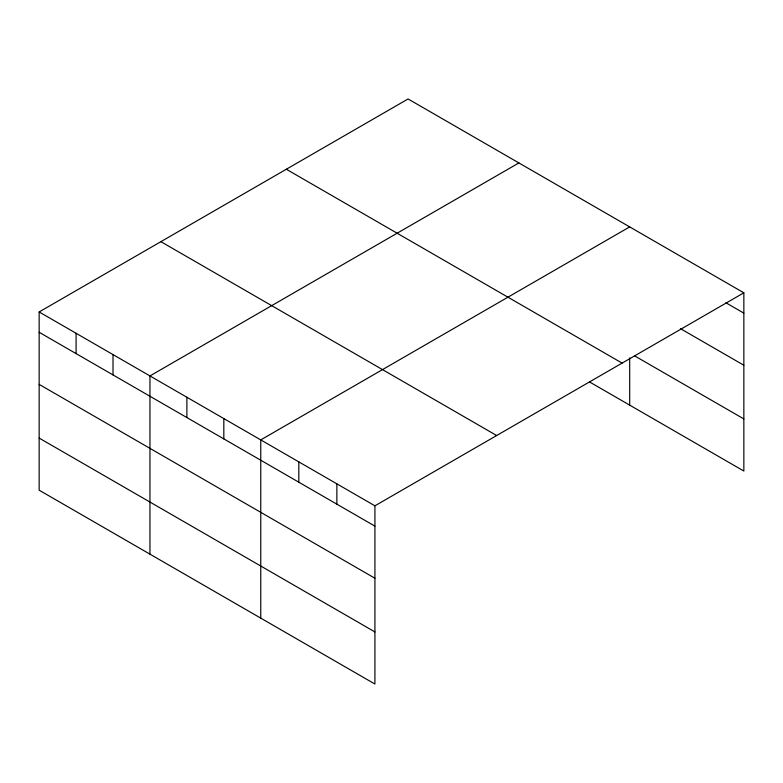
<?xml version="1.0" encoding="UTF-8"?>
<svg xmlns="http://www.w3.org/2000/svg" width="783" height="783" viewBox="0 0 783 783"><rect width="100%" height="100%" fill="white"/><g stroke="black" fill="none" stroke-linecap="round" stroke-linejoin="round"><path stroke-width="1.17" d="M743.85 292.813L408.08 98.961L39.15 311.957L39.15 490.187L374.92 684.039L374.92 505.818L743.85 292.813L743.85 471.043L589.589 381.977M518.884 162.933L149.954 375.928L149.954 554.158M629.689 226.904L260.759 439.899L260.759 618.13M725.88 302.757L743.85 313.131M680.427 328.625L743.85 365.24M634.974 356.069L743.85 418.934M286.333 169.245L622.103 363.106M160.897 241.673L496.667 435.524M39.15 311.957L374.92 505.818M39.15 332.276L374.92 526.137M39.15 384.384L374.92 578.245M39.15 438.079L374.92 631.93M629.689 357.87L629.689 405.134M336.866 483.845L336.866 504.164M298.812 461.872L298.812 482.191M223.821 418.582L223.821 438.901M186.892 397.255L186.892 417.574M113.016 354.611L113.016 374.93M76.088 333.284L76.088 353.603"/></g></svg>
